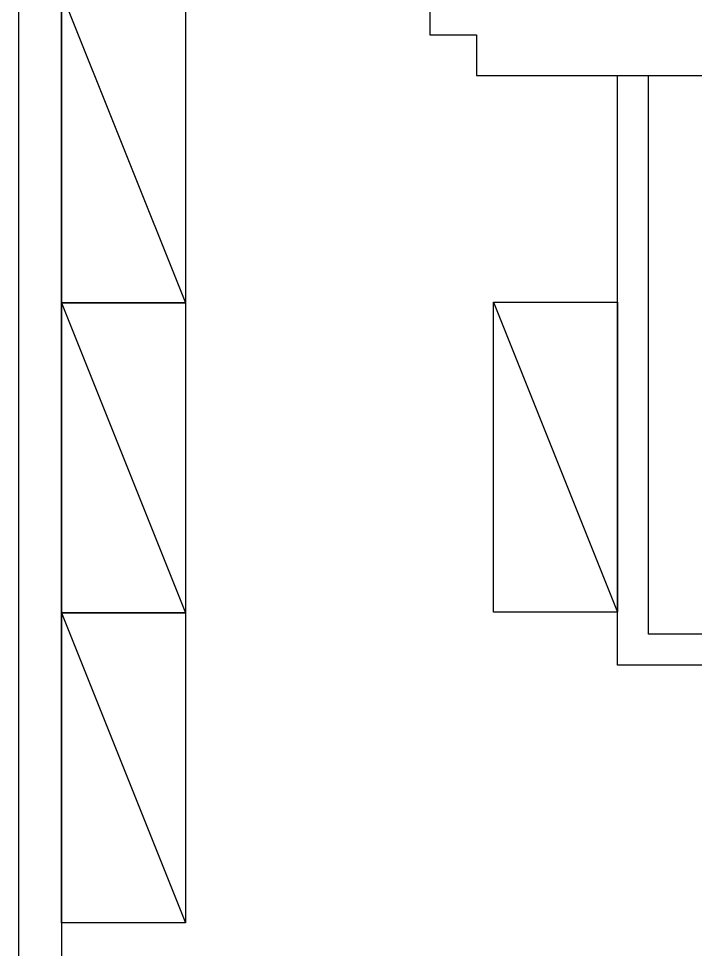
# Model space of a CAD drawing. Header units: millimetres. Extents: x 56918 to 63805, y 98050 to 121723.
# Drawn here: x 57330 to 59513, y 114067 to 117070 of the extents above; entities that cross this region are included whole.
import ezdxf

# ---------------------------------------------------------------- set-up
doc = ezdxf.new("R2010")
doc.units = ezdxf.units.MM
doc.header["$MEASUREMENT"] = 0
for name, color, linetype in [('_Co MUEBLE NO CONCEP', 181, 'Continuous'), ('_Co MUROS', 1, 'Continuous'), ('_Co TABIQUERIA', 3, 'Continuous')]:
    doc.layers.add(name, color=color, linetype=linetype)

msp = doc.modelspace()

# ---------------------------------------------------------------- linework, layer by layer
at = {"layer": '_Co MUEBLE NO CONCEP'}
for points in [[(57467.7, 117152.8), (57867.7, 117152.8), (57867.7, 116152.8), (57467.7, 116152.8)], [(57467.7, 116152.8), (57867.7, 116152.8), (57867.7, 115152.8), (57467.7, 115152.8)], [(58862, 116155.4), (59262, 116155.4), (59262, 115155.4), (58862, 115155.4)], [(57467.7, 115152.8), (57867.7, 115152.8), (57867.7, 114152.8), (57467.7, 114152.8)]]:
    msp.add_lwpolyline(points, close=True, dxfattribs=at)
for points in [[(57467.7, 117152.8), (57867.7, 116152.8)], [(57467.7, 116152.8), (57867.7, 115152.8)], [(58862, 116155.4), (59262, 115155.4)], [(57467.7, 115152.8), (57867.7, 114152.8)]]:
    msp.add_lwpolyline(points, dxfattribs=at)
at = {"layer": '_Co MUROS'}
for p, q in [((57329.8, 121449.9), (57329.8, 98049.8)), ((57467.7, 121449.9), (57467.7, 98455.1)), ((58656.4, 117301.1), (58656.4, 117017.4)), ((58656.4, 117017.4), (58806.7, 117017.4)), ((58806.7, 117017.4), (58806.7, 116885.7)), ((58806.7, 116885.7), (61954.7, 116885.7))]:
    msp.add_line(p, q, dxfattribs=at)
at = {"layer": '_Co TABIQUERIA'}
for points in [[(61651.9, 114984), (59262, 114984), (59262, 116885.7)], [(61651.9, 115084), (59362, 115084), (59362, 116885.7)]]:
    msp.add_lwpolyline(points, dxfattribs=at)

doc.saveas('drawing.dxf')
